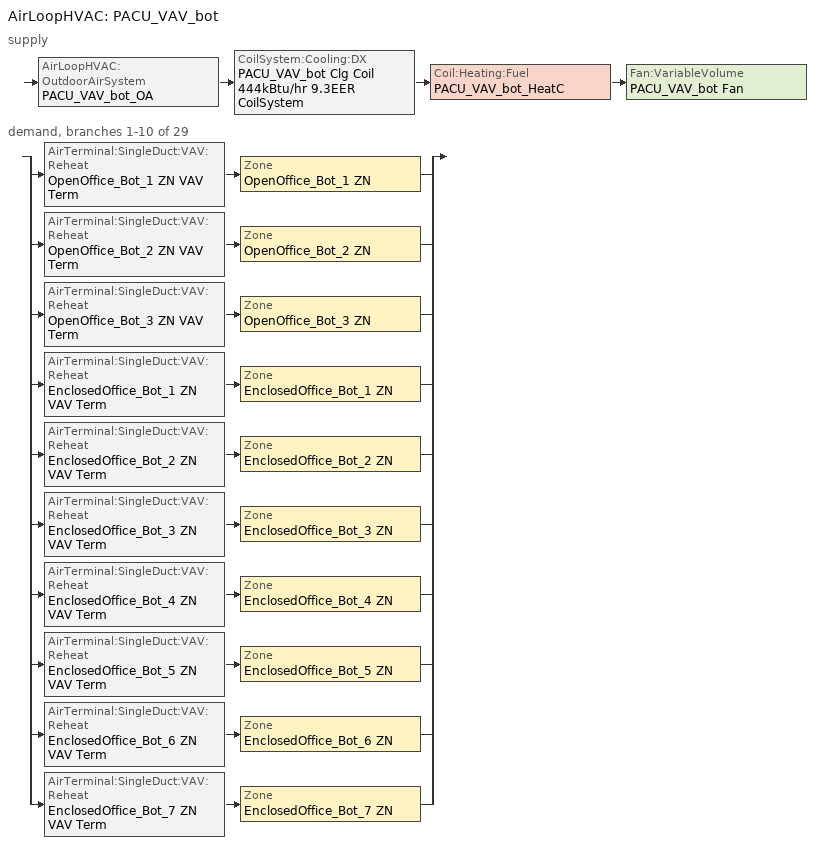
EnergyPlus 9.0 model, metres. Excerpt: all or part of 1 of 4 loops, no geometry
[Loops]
AirLoopHVAC 'PACU_VAV_bot'
 supply: AirLoopHVAC:OutdoorAirSystem 'PACU_VAV_bot_OA' > CoilSystem:Cooling:DX 'PACU_VAV_bot Clg Coil 444kBtu/hr 9.3EER CoilSystem' > Coil:Heating:Fuel 'PACU_VAV_bot_HeatC' > Fan:VariableVolume 'PACU_VAV_bot Fan'
 demand, branches 1-10 of 29: split
  | AirTerminal:SingleDuct:VAV:Reheat 'OpenOffice_Bot_1 ZN VAV Term' > Zone 'OpenOffice_Bot_1 ZN'
  | AirTerminal:SingleDuct:VAV:Reheat 'OpenOffice_Bot_2 ZN VAV Term' > Zone 'OpenOffice_Bot_2 ZN'
  | AirTerminal:SingleDuct:VAV:Reheat 'OpenOffice_Bot_3 ZN VAV Term' > Zone 'OpenOffice_Bot_3 ZN'
  | AirTerminal:SingleDuct:VAV:Reheat 'EnclosedOffice_Bot_1 ZN VAV Term' > Zone 'EnclosedOffice_Bot_1 ZN'
  | AirTerminal:SingleDuct:VAV:Reheat 'EnclosedOffice_Bot_2 ZN VAV Term' > Zone 'EnclosedOffice_Bot_2 ZN'
  | AirTerminal:SingleDuct:VAV:Reheat 'EnclosedOffice_Bot_3 ZN VAV Term' > Zone 'EnclosedOffice_Bot_3 ZN'
  | AirTerminal:SingleDuct:VAV:Reheat 'EnclosedOffice_Bot_4 ZN VAV Term' > Zone 'EnclosedOffice_Bot_4 ZN'
  | AirTerminal:SingleDuct:VAV:Reheat 'EnclosedOffice_Bot_5 ZN VAV Term' > Zone 'EnclosedOffice_Bot_5 ZN'
  | AirTerminal:SingleDuct:VAV:Reheat 'EnclosedOffice_Bot_6 ZN VAV Term' > Zone 'EnclosedOffice_Bot_6 ZN'
  | AirTerminal:SingleDuct:VAV:Reheat 'EnclosedOffice_Bot_7 ZN VAV Term' > Zone 'EnclosedOffice_Bot_7 ZN'
[DesignSpecification:OutdoorAir] Outdoor Air Method=Sum; Outdoor Air Flow per Zone {m3/s}=0; Outdoor Air Flow Air Changes per Hour {1/hr}=0
Name | Outdoor Air Flow per Person {m3/s-person} | Outdoor Air Flow per Zone Floor Area {m3/s-m2}
MediumOffice - Storage Ventilation; MediumOffice - Classroom Ventilation; MediumOffice - Conference Ventilation; MediumOffice - ClosedOffice Ventilation; MediumOffice - Lobby Ventilation; MediumOffice - OpenOffice Ventilation | 0.00235973 | 0.0003048
MediumOffice - Corridor Ventilation | 0 | 0.0003048
MediumOffice - Dining Ventilation | 0.00235973 | 0.0006096
MediumOffice - Elec/MechRoom Ventilation; MediumOffice - Restroom Ventilation; MediumOffice - Stair Ventilation | 0 | 0
[DesignSpecification:ZoneAirDistribution] Zone Air Distribution Effectiveness in Cooling Mode=1; Zone Air Distribution Effectiveness in Heating Mode=1
ActiveStorage_Bot_1 ZN Design Spec Zone Air Dist; ActiveStorage_Bot_2 ZN Design Spec Zone Air Dist; ActiveStorage_Bot_3 ZN Design Spec Zone Air Dist; ActiveStorage_Bot_4 ZN Design Spec Zone Air Dist; ClassRoom_Bot ZN Design Spec Zone Air Dist; ConfRoom_Bot_1 ZN Design Spec Zone Air Dist; ConfRoom_Bot_2 ZN Design Spec Zone Air Dist; Corridor_Bot_1 ZN Design Spec Zone Air Dist; Corridor_Bot_2 ZN Design Spec Zone Air Dist; Dining_Bot ZN Design Spec Zone Air Dist; EnclosedOffice_Bot_7 ZN Design Spec Zone Air Dist; EnclosedOffice_Bot_10 ZN Design Spec Zone Air Dist; EnclosedOffice_Bot_3 ZN Design Spec Zone Air Dist; EnclosedOffice_Bot_4 ZN Design Spec Zone Air Dist; Lobby_Bot ZN Design Spec Zone Air Dist; Lounge_Bot ZN Design Spec Zone Air Dist; Mechanical_Bot ZN Design Spec Zone Air Dist; OpenOffice_Bot_1 ZN Design Spec Zone Air Dist; OpenOffice_Bot_2 ZN Design Spec Zone Air Dist; OpenOffice_Bot_3 ZN Design Spec Zone Air Dist; Restroom_Bot ZN Design Spec Zone Air Dist; Stair_Bot_1 ZN Design Spec Zone Air Dist; Stair_Bot_2 ZN Design Spec Zone Air Dist; EnclosedOffice_Bot_6 ZN Design Spec Zone Air Dist; EnclosedOffice_Bot_5 ZN Design Spec Zone Air Dist; EnclosedOffice_Bot_1 ZN Design Spec Zone Air Dist; EnclosedOffice_Bot_9 ZN Design Spec Zone Air Dist; EnclosedOffice_Bot_8 ZN Design Spec Zone Air Dist; EnclosedOffice_Bot_2 ZN Design Spec Zone Air Dist
[Sizing:Zone] Zone Cooling Design Supply Air Temperature Input Method=SupplyAirTemperature; Zone Cooling Design Supply Air Temperature {C}=12.8; Zone Heating Design Supply Air Temperature Input Method=SupplyAirTemperature; Zone Heating Design Supply Air Temperature {C}=40; Zone Cooling Design Supply Air Humidity Ratio {kgWater/kgDryAir}=0.0085; Zone Heating Design Supply Air Humidity Ratio {kgWater/kgDryAir}=0.008; Cooling Design Air Flow Method=DesignDay; Cooling Design Air Flow Rate {m3/s}=0; Cooling Minimum Air Flow {m3/s}=0; Cooling Minimum Air Flow Fraction=0; Heating Design Air Flow Method=DesignDay; Heating Design Air Flow Rate {m3/s}=0; Account for Dedicated Outdoor Air System=No
Name | Design Specification Outdoor Air Object | Design Specification Zone Air Distribution Object
EnclosedOffice_Bot_7 ZN | MediumOffice - ClosedOffice Ventilation | EnclosedOffice_Bot_7 ZN Design Spec Zone Air Dist
EnclosedOffice_Bot_3 ZN | MediumOffice - ClosedOffice Ventilation | EnclosedOffice_Bot_3 ZN Design Spec Zone Air Dist
EnclosedOffice_Bot_4 ZN | MediumOffice - ClosedOffice Ventilation | EnclosedOffice_Bot_4 ZN Design Spec Zone Air Dist
OpenOffice_Bot_1 ZN | MediumOffice - OpenOffice Ventilation | OpenOffice_Bot_1 ZN Design Spec Zone Air Dist
OpenOffice_Bot_2 ZN | MediumOffice - OpenOffice Ventilation | OpenOffice_Bot_2 ZN Design Spec Zone Air Dist
OpenOffice_Bot_3 ZN | MediumOffice - OpenOffice Ventilation | OpenOffice_Bot_3 ZN Design Spec Zone Air Dist
EnclosedOffice_Bot_6 ZN | MediumOffice - ClosedOffice Ventilation | EnclosedOffice_Bot_6 ZN Design Spec Zone Air Dist
EnclosedOffice_Bot_5 ZN | MediumOffice - ClosedOffice Ventilation | EnclosedOffice_Bot_5 ZN Design Spec Zone Air Dist
EnclosedOffice_Bot_1 ZN | MediumOffice - ClosedOffice Ventilation | EnclosedOffice_Bot_1 ZN Design Spec Zone Air Dist
EnclosedOffice_Bot_2 ZN | MediumOffice - ClosedOffice Ventilation | EnclosedOffice_Bot_2 ZN Design Spec Zone Air Dist
[Sizing:System]
PACU_VAV_bot: Type of Load to Size On=Sensible; Design Outdoor Air Flow Rate {m3/s}=1.06755; Central Heating Maximum System Air Flow Ratio=0.5; Preheat Design Temperature {C}=7; Preheat Design Humidity Ratio {kgWater/kgDryAir}=0.008; Precool Design Temperature {C}=12.8; Precool Design Humidity Ratio {kgWater/kgDryAir}=0.008; Central Cooling Design Supply Air Temperature {C}=12.8; Central Heating Design Supply Air Temperature {C}=12.8; Type of Zone Sum to Use=Coincident; 100% Outdoor Air in Cooling=No; 100% Outdoor Air in Heating=No; Central Cooling Design Supply Air Humidity Ratio {kgWater/kgDryAir}=0.0085; Central Heating Design Supply Air Humidity Ratio {kgWater/kgDryAir}=0.008; Cooling Supply Air Flow Rate Method=DesignDay; Cooling Supply Air Flow Rate {m3/s}=0; Heating Supply Air Flow Rate Method=DesignDay; Heating Supply Air Flow Rate {m3/s}=0; System Outdoor Air Method=ZoneSum
[ZoneControl:Thermostat] Control Type Schedule=Dual Zone Control Type Sched
Name | Zone or ZoneList | Control 1
EnclosedOffice_Bot_7 ZN Thermostat | EnclosedOffice_Bot_7 ZN | MediumOffice - ClosedOffice Thermostat 1
EnclosedOffice_Bot_3 ZN Thermostat | EnclosedOffice_Bot_3 ZN | MediumOffice - ClosedOffice Thermostat 3
EnclosedOffice_Bot_4 ZN Thermostat | EnclosedOffice_Bot_4 ZN | MediumOffice - ClosedOffice Thermostat 4
OpenOffice_Bot_1 ZN Thermostat | OpenOffice_Bot_1 ZN | MediumOffice - OpenOffice Thermostat 1
OpenOffice_Bot_2 ZN Thermostat | OpenOffice_Bot_2 ZN | MediumOffice - OpenOffice Thermostat 2
OpenOffice_Bot_3 ZN Thermostat | OpenOffice_Bot_3 ZN | MediumOffice - OpenOffice Thermostat 3
EnclosedOffice_Bot_6 ZN Thermostat | EnclosedOffice_Bot_6 ZN | MediumOffice - ClosedOffice Thermostat 1
EnclosedOffice_Bot_5 ZN Thermostat | EnclosedOffice_Bot_5 ZN | MediumOffice - ClosedOffice Thermostat 1
EnclosedOffice_Bot_1 ZN Thermostat | EnclosedOffice_Bot_1 ZN | MediumOffice - ClosedOffice Thermostat 1
EnclosedOffice_Bot_2 ZN Thermostat | EnclosedOffice_Bot_2 ZN | MediumOffice - ClosedOffice Thermostat 1
[ThermostatSetpoint:DualSetpoint] Heating Setpoint Temperature Schedule Namee=HTGSETP_SCH_YES_OPTIMUM; Cooling Setpoint Temperature Schedule=CLGSETP_SCH_YES_OPTIMUM
MediumOffice - ClosedOffice Thermostat 1; MediumOffice - ClosedOffice Thermostat 3; MediumOffice - ClosedOffice Thermostat 4; MediumOffice - OpenOffice Thermostat 1; MediumOffice - OpenOffice Thermostat 2; MediumOffice - OpenOffice Thermostat 3
[AirTerminal:SingleDuct:VAV:Reheat] Availability Schedule=ALWAYS_ON; Maximum Air Flow Rate {m3/s}=Autosize; Zone Minimum Air Flow Input Method=FixedFlowRate; Maximum Hot Water or Steam Flow Rate {m3/s}=Autosize; Minimum Hot Water or Steam Flow Rate {m3/s}=0; Convergence Tolerance=0.001; Damper Heating Action=ReverseWithLimits; Maximum Flow per Zone Floor Area During Reheat {m3/s-m2}=Autocalculate; Maximum Flow Fraction During Reheat=0.5; Maximum Reheat Air Temperature {C}=40
Name | Fixed Minimum Air Flow Rate {m3/s} | Reheat Coil
EnclosedOffice_Bot_7 ZN VAV Term | 0.0216525 | EnclosedOffice_Bot_7 ZN Rht Coil
EnclosedOffice_Bot_3 ZN VAV Term | 0.0279435 | EnclosedOffice_Bot_3 ZN Rht Coil
EnclosedOffice_Bot_4 ZN VAV Term | 0.0279435 | EnclosedOffice_Bot_4 ZN Rht Coil
OpenOffice_Bot_1 ZN VAV Term | 0.136614 | OpenOffice_Bot_1 ZN Rht Coil
OpenOffice_Bot_2 ZN VAV Term | 0.136614 | OpenOffice_Bot_2 ZN Rht Coil
OpenOffice_Bot_3 ZN VAV Term | 0.122393 | OpenOffice_Bot_3 ZN Rht Coil
EnclosedOffice_Bot_6 ZN VAV Term | 0.0216525 | EnclosedOffice_Bot_6 ZN Rht Coil
EnclosedOffice_Bot_5 ZN VAV Term | 0.0216525 | EnclosedOffice_Bot_5 ZN Rht Coil
EnclosedOffice_Bot_1 ZN VAV Term | 0.021657 | EnclosedOffice_Bot_1 ZN Rht Coil
EnclosedOffice_Bot_2 ZN VAV Term | 0.021648 | EnclosedOffice_Bot_2 ZN Rht Coil
[Zone equipment]
EnclosedOffice_Bot_7 ZN: EnclosedOffice_Bot_7 ZN VAV Term
EnclosedOffice_Bot_3 ZN: EnclosedOffice_Bot_3 ZN VAV Term
EnclosedOffice_Bot_4 ZN: EnclosedOffice_Bot_4 ZN VAV Term
OpenOffice_Bot_1 ZN: OpenOffice_Bot_1 ZN VAV Term
OpenOffice_Bot_2 ZN: OpenOffice_Bot_2 ZN VAV Term
OpenOffice_Bot_3 ZN: OpenOffice_Bot_3 ZN VAV Term
EnclosedOffice_Bot_6 ZN: EnclosedOffice_Bot_6 ZN VAV Term
EnclosedOffice_Bot_5 ZN: EnclosedOffice_Bot_5 ZN VAV Term
EnclosedOffice_Bot_1 ZN: EnclosedOffice_Bot_1 ZN VAV Term
EnclosedOffice_Bot_2 ZN: EnclosedOffice_Bot_2 ZN VAV Term
[Fan:VariableVolume]
PACU_VAV_bot Fan: Availability Schedule=HVACOperationSchd; Fan Total Efficiency=0.6006; Pressure Rise {Pa}=1389.42; Maximum Flow Rate {m3/s}=AUTOSIZE; Fan Power Minimum Flow Rate Input Method=Fraction; Fan Power Minimum Flow Fraction=0.25; Motor Efficiency=0.924; Motor In Airstream Fraction=1; Fan Power Coefficient 1=0.0408; Fan Power Coefficient 2=0.088; Fan Power Coefficient 3=-0.0729; Fan Power Coefficient 4=0.9437; Fan Power Coefficient 5=0
[Coil:Cooling:DX:TwoSpeed]
PACU_VAV_bot_CoolC DXCoil: Availability Schedule=ALWAYS_ON; High Speed Gross Rated Total Cooling Capacity {W}=88340.54; High Speed Rated Sensible Heat Ratio=Autosize; High Speed Gross Rated Cooling COP {W/W}=3.39929; High Speed Rated Air Flow Rate {m3/s}=3.60782; Total Cooling Capacity Function of Temperature Curve=FURNACE_PACU_VAV_CoolCCarrier48TM014_12tons_CapFT; Total Cooling Capacity Function of Flow Fraction Curve=FURNACE_PACU_VAV_CoolCCarrier48TM014_12tons_FFF; Energy Input Ratio Function of Temperature Curve=FURNACE_PACU_VAV_CoolCCarrier48TM014_12tons_EIRFT; Energy Input Ratio Function of Flow Fraction Curve=FURNACE_PACU_VAV_CoolCCarrier48TM014_12tons_EIRFFF; Part Load Fraction Correlation Curve=FURNACE_PACU_VAV_CoolCIEA_HVAC_BESTEST_9ton-PLR; Low Speed Gross Rated Total Cooling Capacity {W} Sep 25, 2012: DX_TwoSpeedObject_from_VAV=AUTOSIZE; Low Speed Gross Rated Sensible Heat Ratio=0.70255; Low Speed Gross Rated Cooling COP {W/W}=3.39929; Low Speed Rated Air Flow Rate {m3/s}=2.40521; Low Speed Total Cooling Capacity Function of Temperature Curve=FURNACE_PACU_VAV_CoolCCarrier48TM014_12tons_CapFT; Low Speed Energy Input Ratio Function of Temperature Curve=FURNACE_PACU_VAV_CoolCCarrier48TM014_12tons_EIRFT
[Coil:Heating:Electric] Availability Schedule=ALWAYS_ON; Efficiency=1; Nominal Capacity {W}=Autosize
EnclosedOffice_Bot_7 ZN Rht Coil; EnclosedOffice_Bot_3 ZN Rht Coil; EnclosedOffice_Bot_4 ZN Rht Coil; OpenOffice_Bot_1 ZN Rht Coil; OpenOffice_Bot_2 ZN Rht Coil; OpenOffice_Bot_3 ZN Rht Coil; EnclosedOffice_Bot_6 ZN Rht Coil; EnclosedOffice_Bot_5 ZN Rht Coil; EnclosedOffice_Bot_1 ZN Rht Coil; EnclosedOffice_Bot_2 ZN Rht Coil
[Coil:Heating:Fuel]
PACU_VAV_bot_HeatC: Availability Schedule=ALWAYS_ON; Fuel Type=NaturalGas; Burner Efficiency=0.8; Nominal Capacity {W}=AutoSize
[CoilSystem:Cooling:DX]
PACU_VAV_bot Clg Coil 444kBtu/hr 9.3EER CoilSystem: Availability Schedule=ALWAYS_ON; Cooling Coil=PACU_VAV_bot_CoolC DXCoil
[Controller:OutdoorAir]
PACU_VAV_bot_OA_Controller: Minimum Outdoor Air Flow Rate {m3/s}=AUTOSIZE; Maximum Outdoor Air Flow Rate {m3/s}=AUTOSIZE; Economizer Control Type=DifferentialEnthalpy; Economizer Control Action Type=ModulateFlow; Lockout Type=LockoutWithHeating; Minimum Limit Type=FixedMinimum; Minimum Outdoor Air Schedule=MinOA_MotorizedDamper_Sched
[Controller:MechanicalVentilation]
PACU_VAV_bot Ventilation Controller: Availability Schedule=MinOA_Sched; Demand Controlled Ventilation=No; System Outdoor Air Method=ZoneSum; Zone 1=ActiveStorage_Bot_1 ZN; Design Specification Outdoor Air Object Name 1=MediumOffice - Storage Ventilation; Design Specification Zone Air Distribution Object Name 1=ActiveStorage_Bot_1 ZN Design Spec Zone Air Dist; Zone 2=ActiveStorage_Bot_2 ZN; Design Specification Outdoor Air Object Name 2=MediumOffice - Storage Ventilation; Design Specification Zone Air Distribution Object Name 2=ActiveStorage_Bot_2 ZN Design Spec Zone Air Dist; Zone 3=ActiveStorage_Bot_3 ZN; Design Specification Outdoor Air Object Name 3=MediumOffice - Storage Ventilation; Design Specification Zone Air Distribution Object Name 3=ActiveStorage_Bot_3 ZN Design Spec Zone Air Dist; Zone 4=ActiveStorage_Bot_4 ZN; Design Specification Outdoor Air Object Name 4=MediumOffice - Storage Ventilation; Design Specification Zone Air Distribution Object Name 4=ActiveStorage_Bot_4 ZN Design Spec Zone Air Dist; Zone 5=ClassRoom_Bot ZN; Design Specification Outdoor Air Object Name 5=MediumOffice - Classroom Ventilation; Design Specification Zone Air Distribution Object Name 5=ClassRoom_Bot ZN Design Spec Zone Air Dist; Zone 6=ConfRoom_Bot_1 ZN; Design Specification Outdoor Air Object Name 6=MediumOffice - Conference Ventilation; Design Specification Zone Air Distribution Object Name 6=ConfRoom_Bot_1 ZN Design Spec Zone Air Dist; Zone 7=ConfRoom_Bot_2 ZN; Design Specification Outdoor Air Object Name 7=MediumOffice - Conference Ventilation; Design Specification Zone Air Distribution Object Name 7=ConfRoom_Bot_2 ZN Design Spec Zone Air Dist; Zone 8=Corridor_Bot_1 ZN; Design Specification Outdoor Air Object Name 8=MediumOffice - Corridor Ventilation; Design Specification Zone Air Distribution Object Name 8=Corridor_Bot_1 ZN Design Spec Zone Air Dist; Zone 9=Corridor_Bot_2 ZN; Design Specification Outdoor Air Object Name 9=MediumOffice - Corridor Ventilation; Design Specification Zone Air Distribution Object Name 9=Corridor_Bot_2 ZN Design Spec Zone Air Dist; Zone 10=Dining_Bot ZN; Design Specification Outdoor Air Object Name 10=MediumOffice - Dining Ventilation; Design Specification Zone Air Distribution Object Name 10=Dining_Bot ZN Design Spec Zone Air Dist; Zone 11=EnclosedOffice_Bot_7 ZN; Design Specification Outdoor Air Object Name 11=MediumOffice - ClosedOffice Ventilation; Design Specification Zone Air Distribution Object Name 11=EnclosedOffice_Bot_7 ZN Design Spec Zone Air Dist; Zone 12=EnclosedOffice_Bot_10 ZN; Design Specification Outdoor Air Object Name 12=MediumOffice - ClosedOffice Ventilation; Design Specification Zone Air Distribution Object Name 12=EnclosedOffice_Bot_10 ZN Design Spec Zone Air Dist; Zone 13=EnclosedOffice_Bot_3 ZN; Design Specification Outdoor Air Object Name 13=MediumOffice - ClosedOffice Ventilation; Design Specification Zone Air Distribution Object Name 13=EnclosedOffice_Bot_3 ZN Design Spec Zone Air Dist; Zone 14=EnclosedOffice_Bot_4 ZN; Design Specification Outdoor Air Object Name 14=MediumOffice - ClosedOffice Ventilation; Design Specification Zone Air Distribution Object Name 14=EnclosedOffice_Bot_4 ZN Design Spec Zone Air Dist; Zone 15=EnclosedOffice_Bot_6 ZN; Design Specification Outdoor Air Object Name 15=MediumOffice - ClosedOffice Ventilation; Design Specification Zone Air Distribution Object Name 15=EnclosedOffice_Bot_6 ZN Design Spec Zone Air Dist; Zone 16=EnclosedOffice_Bot_5 ZN; Design Specification Outdoor Air Object Name 16=MediumOffice - ClosedOffice Ventilation; Design Specification Zone Air Distribution Object Name 16=EnclosedOffice_Bot_5 ZN Design Spec Zone Air Dist; Zone 17=EnclosedOffice_Bot_1 ZN; Design Specification Outdoor Air Object Name 17=MediumOffice - ClosedOffice Ventilation; Design Specification Zone Air Distribution Object Name 17=EnclosedOffice_Bot_1 ZN Design Spec Zone Air Dist; Zone 18=EnclosedOffice_Bot_9 ZN; Design Specification Outdoor Air Object Name 18=MediumOffice - ClosedOffice Ventilation; Design Specification Zone Air Distribution Object Name 18=EnclosedOffice_Bot_9 ZN Design Spec Zone Air Dist; Zone 19=EnclosedOffice_Bot_8 ZN; Design Specification Outdoor Air Object Name 19=MediumOffice - ClosedOffice Ventilation; Design Specification Zone Air Distribution Object Name 19=EnclosedOffice_Bot_8 ZN Design Spec Zone Air Dist; Zone 20=EnclosedOffice_Bot_2 ZN; Design Specification Outdoor Air Object Name 20=MediumOffice - ClosedOffice Ventilation; Design Specification Zone Air Distribution Object Name 20=EnclosedOffice_Bot_2 ZN Design Spec Zone Air Dist; Zone 21=Lobby_Bot ZN; Design Specification Outdoor Air Object Name 21=MediumOffice - Lobby Ventilation; Design Specification Zone Air Distribution Object Name 21=Lobby_Bot ZN Design Spec Zone Air Dist; Zone 22=Lounge_Bot ZN; Design Specification Outdoor Air Object Name 22=MediumOffice - Lobby Ventilation; Design Specification Zone Air Distribution Object Name 22=Lounge_Bot ZN Design Spec Zone Air Dist; Zone 23=Mechanical_Bot ZN; Design Specification Outdoor Air Object Name 23=MediumOffice - Elec/MechRoom Ventilation; Design Specification Zone Air Distribution Object Name 23=Mechanical_Bot ZN Design Spec Zone Air Dist; Zone 24=OpenOffice_Bot_1 ZN; Design Specification Outdoor Air Object Name 24=MediumOffice - OpenOffice Ventilation; Design Specification Zone Air Distribution Object Name 24=OpenOffice_Bot_1 ZN Design Spec Zone Air Dist; Zone 25=OpenOffice_Bot_2 ZN; Design Specification Outdoor Air Object Name 25=MediumOffice - OpenOffice Ventilation; Design Specification Zone Air Distribution Object Name 25=OpenOffice_Bot_2 ZN Design Spec Zone Air Dist; Zone 26=OpenOffice_Bot_3 ZN; Design Specification Outdoor Air Object Name 26=MediumOffice - OpenOffice Ventilation; Design Specification Zone Air Distribution Object Name 26=OpenOffice_Bot_3 ZN Design Spec Zone Air Dist; Zone 27=Restroom_Bot ZN; Design Specification Outdoor Air Object Name 27=MediumOffice - Restroom Ventilation; Design Specification Zone Air Distribution Object Name 27=Restroom_Bot ZN Design Spec Zone Air Dist; Zone 28=Stair_Bot_1 ZN; Design Specification Outdoor Air Object Name 28=MediumOffice - Stair Ventilation; Design Specification Zone Air Distribution Object Name 28=Stair_Bot_1 ZN Design Spec Zone Air Dist; Zone 29=Stair_Bot_2 ZN; Design Specification Outdoor Air Object Name 29=MediumOffice - Stair Ventilation; Design Specification Zone Air Distribution Object Name 29=Stair_Bot_2 ZN Design Spec Zone Air Dist
[AirLoopHVAC]
PACU_VAV_bot: Design Supply Air Flow Rate {m3/s}=AutoSize
[SetpointManager:Scheduled] Control Variable=Temperature; Setpoint Node or NodeList=PACU_VAV_bot Supply Equipment Outlet Node
Name | Schedule
PACU_VAV_bot_CoolC SAT setpoint | Cool-Supply-Air-Temp-Sch
PACU_VAV_bot_HeatC SAT Manager | Heat-Supply-Air-Temp-Sch
[SetpointManager:MixedAir] Control Variable=Temperature
Name | Setpoint Node or NodeList
PACU_VAV_bot_CoolC SAT Manager | PACU_VAV_bot_CoolC-PACU_VAV_bot_HeatCNode
PACU_VAV_bot_HeatC MixedAir Manager | PACU_VAV_bot_HeatC-PACU_VAV_bot FanNode
PACU_VAV_bot_OAMixed Air Temp Manager | PACU_VAV_bot_OA-PACU_VAV_bot_CoolCNode
[Schedule:Compact]
ALWAYS_ON; MinOA_Sched: Through: 12/31, For: AllDays, Until: 24:00, 1
HVACOperationSchd: Through: 12/31, For: Weekdays SummerDesignDay, Until: 06:00, 0, Until: 22:00, 1, Until: 24:00, 0, For: Saturday WinterDesignDay, Until: 06:00, 0, Until: 18:00, 1, Until: 24:00, 0, For:Sunday Holidays AllOtherDays, Until: 24:00, 0
HTGSETP_SCH_YES_OPTIMUM: Through: 12/31, For: WinterDesignDay, Until: 05:00, 15.6, Until: 06:00, 17.6, Until: 07:00, 19.6, Until: 22:00, 21, Until: 24:00, 15.6, For: Weekdays, Until: 05:00, 15.6, Until: 06:00, 17.8, Until: 07:00, 20, Until: 22:00, 21, Until: 24:00, 15.6, For SummerDesignDay, Until: 24:00, 15.6, For: Saturday, Until: 05:00, 15.6, Until: 06:00, 17.8, Until: 07:00, 20, Until: 17:00, 21, Until: 24:00, 15.6, For:Sunday Holidays AllOtherDays, Until: 24:00, 15.6
CLGSETP_SCH_YES_OPTIMUM: Through: 12/31, For: SummerDesignDay, Until: 05:00, 26.7, Until: 06:00, 25.7, Until: 07:00, 25, Until: 22:00, 24, Until: 24:00, 26.7, For: Weekdays, Until: 05:00, 26.7, Until: 06:00, 25.6, Until: 07:00, 25, Until: 22:00, 24, Until: 24:00, 26.7, For: Saturday, Until: 05:00, 26.7, Until: 06:00, 25.7, Until: 07:00, 25, Until: 17:00, 24, Until: 24:00, 26.7, For WinterDesignDay, Until: 24:00, 26.7, For:Sunday Holidays AllOtherDays, Until: 24:00, 26.7
MinOA_MotorizedDamper_Sched: Through: 12/31, For: Weekdays SummerDesignDay, Until: 07:00, 0, Until: 22:00, 1, Until: 24:00, 0, For: Saturday WinterDesignDay, Until: 07:00, 0, Until: 18:00, 1, Until: 24:00, 0, For:Sunday Holidays AllOtherDays, Until: 24:00, 0
Dual Zone Control Type Sched: Through: 12/31, For: AllDays, Until: 24:00, 4
Cool-Supply-Air-Temp-Sch; Heat-Supply-Air-Temp-Sch: Through: 12/31, For: AllDays, Until: 24:00, 12.8
[Curve:Biquadratic] Minimum Value of x=16.5556; Maximum Value of x=22.1111; Minimum Value of y=23.7778; Maximum Value of y=47.66
Name | Coefficient1 Constant | Coefficient2 x | Coefficient3 x**2 | Coefficient4 y | Coefficient5 y**2 | Coefficient6 x*y
FURNACE_PACU_VAV_CoolCCarrier48TM014_12tons_CapFT | 1.39072 | -0.0529058 | 0.0018423 | 0.00058267 | -0.000186814 | 0.000265159
FURNACE_PACU_VAV_CoolCCarrier48TM014_12tons_EIRFT | -0.536161 | 0.105138 | -0.00172659 | 0.0149848 | 0.000659948 | -0.0017385
[Curve:Quadratic]
Name | Coefficient1 Constant | Coefficient2 x | Coefficient3 x**2 | Minimum Value of x | Maximum Value of x
FURNACE_PACU_VAV_CoolCCarrier48TM014_12tons_FFF | 0.718954 | 0.435436 | -0.154193 | 0.75 | 1.25
FURNACE_PACU_VAV_CoolCCarrier48TM014_12tons_EIRFFF | 1.19525 | -0.306138 | 0.110973 | 0.75 | 1.25
FURNACE_PACU_VAV_CoolCIEA_HVAC_BESTEST_9ton-PLR | 0.771 | 0.229 | 0 | 0 | 1
